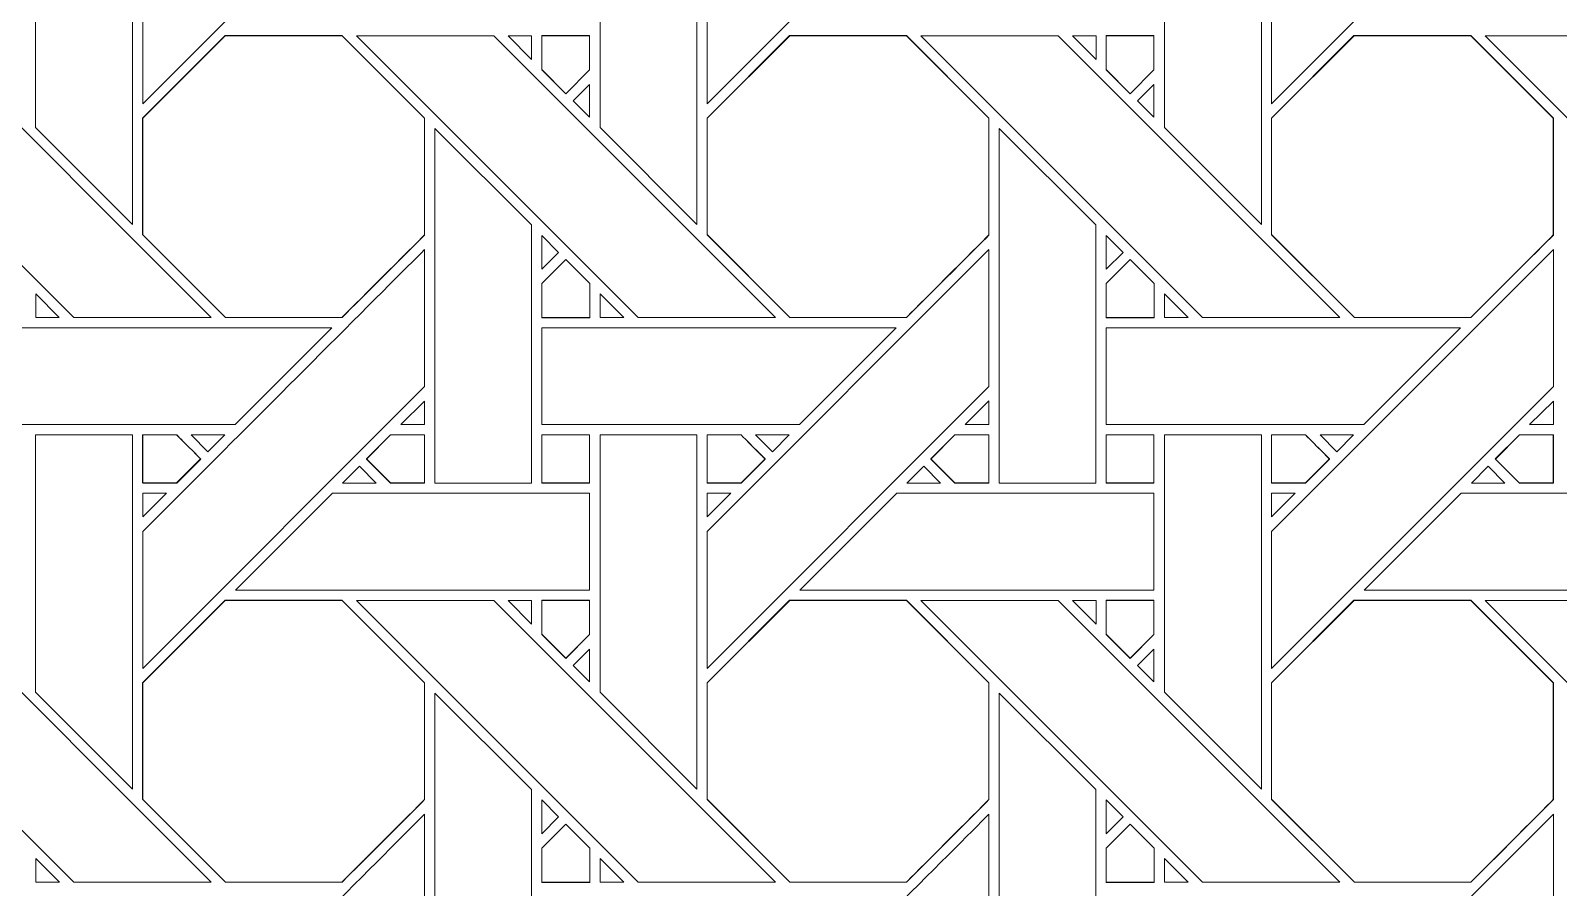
# Model space of a CAD drawing. Header units: inches. Extents: x 2.4 to 22.4, y -0.9 to 19.1.
# Drawn here: x 4.842 to 7.41, y 15.016 to 16.456 of the extents above; entities that cross this region are included whole.
import ezdxf

# ---------------------------------------------------------------- set-up
doc = ezdxf.new("R2010")
doc.units = ezdxf.units.IN
doc.header["$MEASUREMENT"] = 0
doc.layers.add('Design', color=7, linetype='Continuous', lineweight=0)

msp = doc.modelspace()

# ---------------------------------------------------------------- linework, layer by layer
at = {"layer": 'Design'}
for points, knots in [([(2.3829, 19.0948), (2.3829, 19.0948), (2.3829, -0.9052), (2.3829, -0.9052), (2.3829, -0.9052), (22.3829, -0.9052), (22.3829, -0.9052), (22.3829, -0.9052), (22.3829, 19.0948), (22.3829, 19.0948), (22.3829, 19.0948), (2.3829, 19.0948), (2.3829, 19.0948)], [0, 0, 0, 0, 1, 1, 1, 2, 2, 2, 3, 3, 3, 4, 4, 4, 4]), ([(3.3653, 18.1123), (3.3653, 18.1123), (3.3653, 0.0772), (3.3653, 0.0772), (3.3653, 0.0772), (21.4004, 0.0772), (21.4004, 0.0772), (21.4004, 0.0772), (21.4004, 18.1123), (21.4004, 18.1123), (21.4004, 18.1123), (3.3653, 18.1123), (3.3653, 18.1123)], [0, 0, 0, 0, 1, 1, 1, 2, 2, 2, 3, 3, 3, 4, 4, 4, 4]), ([(5.5042, 16.8065), (5.5042, 16.8065), (5.0306, 16.3328), (5.0306, 16.3328), (5.0306, 16.3328), (5.0306, 16.5629), (5.0306, 16.5629), (5.0306, 16.5629), (5.5042, 17.0365), (5.5042, 17.0365), (5.5042, 17.0365), (5.5042, 16.8065), (5.5042, 16.8065)], [0, 0, 0, 0, 1, 1, 1, 2, 2, 2, 3, 3, 3, 4, 4, 4, 4]), ([(6.453, 16.8065), (6.453, 16.8065), (5.9793, 16.3328), (5.9793, 16.3328), (5.9793, 16.3328), (5.9793, 16.5629), (5.9793, 16.5629), (5.9793, 16.5629), (6.453, 17.0365), (6.453, 17.0365), (6.453, 17.0365), (6.453, 16.8065), (6.453, 16.8065)], [0, 0, 0, 0, 1, 1, 1, 2, 2, 2, 3, 3, 3, 4, 4, 4, 4]), ([(7.4017, 16.8065), (7.4017, 16.8065), (6.928, 16.3328), (6.928, 16.3328), (6.928, 16.3328), (6.928, 16.5629), (6.928, 16.5629), (6.928, 16.5629), (7.4017, 17.0365), (7.4017, 17.0365), (7.4017, 17.0365), (7.4017, 16.8065), (7.4017, 16.8065)], [0, 0, 0, 0, 1, 1, 1, 2, 2, 2, 3, 3, 3, 4, 4, 4, 4]), ([(5.0134, 16.725), (5.0134, 16.725), (5.0134, 16.1299), (5.0134, 16.1299), (5.0134, 16.1299), (4.8505, 16.2928), (4.8505, 16.2928), (4.8505, 16.2928), (4.8505, 16.725), (4.8505, 16.725), (4.8505, 16.725), (5.0134, 16.725), (5.0134, 16.725)], [0, 0, 0, 0, 1, 1, 1, 2, 2, 2, 3, 3, 3, 4, 4, 4, 4]), ([(5.7992, 16.2928), (5.7992, 16.2928), (5.7992, 16.725), (5.7992, 16.725), (5.7992, 16.725), (5.9622, 16.725), (5.9622, 16.725), (5.9622, 16.725), (5.9622, 16.1299), (5.9622, 16.1299), (5.9622, 16.1299), (5.7992, 16.2928), (5.7992, 16.2928)], [0, 0, 0, 0, 1, 1, 1, 2, 2, 2, 3, 3, 3, 4, 4, 4, 4]), ([(6.748, 16.2928), (6.748, 16.2928), (6.748, 16.725), (6.748, 16.725), (6.748, 16.725), (6.9109, 16.725), (6.9109, 16.725), (6.9109, 16.725), (6.9109, 16.1299), (6.9109, 16.1299), (6.9109, 16.1299), (6.748, 16.2928), (6.748, 16.2928)], [0, 0, 0, 0, 1, 1, 1, 2, 2, 2, 3, 3, 3, 4, 4, 4, 4]), ([(4.6719, 16.4472), (4.6719, 16.4472), (5.1456, 15.9735), (5.1456, 15.9735), (5.1456, 15.9735), (4.9146, 15.9735), (4.9146, 15.9735), (4.9146, 15.9735), (4.441, 16.4472), (4.441, 16.4472), (4.441, 16.4472), (4.6719, 16.4472), (4.6719, 16.4472)], [0, 0, 0, 0, 1, 1, 1, 2, 2, 2, 3, 3, 3, 4, 4, 4, 4]), ([(5.1691, 16.4473), (5.1691, 16.4473), (5.3654, 16.4473), (5.3654, 16.4473), (5.3654, 16.4473), (5.5041, 16.3085), (5.5041, 16.3085), (5.5041, 16.3085), (5.5041, 16.1123), (5.5041, 16.1123), (5.4863, 16.0944), (5.3744, 15.9827), (5.3654, 15.9736), (5.3654, 15.9736), (5.1697, 15.9736), (5.1697, 15.9736), (5.1697, 15.9736), (5.0304, 16.1129), (5.0304, 16.1129), (5.0304, 16.1129), (5.0304, 16.3085), (5.0304, 16.3085), (5.0304, 16.3085), (5.1691, 16.4473), (5.1691, 16.4473)], [0, 0, 0, 0, 1, 1, 1, 2, 2, 2, 3, 3, 3, 4, 4, 4, 5, 5, 5, 6, 6, 6, 7, 7, 7, 8, 8, 8, 8]), ([(5.5042, 16.3084), (5.5042, 16.3084), (5.5042, 16.1122), (5.5042, 16.1122), (5.4861, 16.0939), (5.3742, 15.9822), (5.3655, 15.9735), (5.3655, 15.9735), (5.1698, 15.9735), (5.1698, 15.9735), (5.1698, 15.9735), (5.0306, 16.1128), (5.0306, 16.1128), (5.0306, 16.1128), (5.0306, 16.3084), (5.0306, 16.3084), (5.0306, 16.3084), (5.1693, 16.4471), (5.1693, 16.4471), (5.1693, 16.4471), (5.3655, 16.4471), (5.3655, 16.4471), (5.3655, 16.4471), (5.5042, 16.3084), (5.5042, 16.3084)], [0, 0, 0, 0, 1, 1, 1, 2, 2, 2, 3, 3, 3, 4, 4, 4, 5, 5, 5, 6, 6, 6, 7, 7, 7, 8, 8, 8, 8]), ([(6.0943, 15.9735), (6.0943, 15.9735), (5.8633, 15.9735), (5.8633, 15.9735), (5.8633, 15.9735), (5.3897, 16.4472), (5.3897, 16.4472), (5.3897, 16.4472), (5.6207, 16.4472), (5.6207, 16.4472), (5.6207, 16.4472), (6.0943, 15.9735), (6.0943, 15.9735)], [0, 0, 0, 0, 1, 1, 1, 2, 2, 2, 3, 3, 3, 4, 4, 4, 4]), ([(5.6448, 16.4471), (5.6448, 16.4471), (5.6842, 16.4471), (5.6842, 16.4471), (5.6842, 16.4471), (5.6842, 16.4073), (5.6842, 16.4073), (5.6842, 16.4073), (5.6448, 16.4471), (5.6448, 16.4471)], [0, 0, 0, 0, 1, 1, 1, 2, 2, 2, 3, 3, 3, 3]), ([(5.7816, 16.4473), (5.7816, 16.4473), (5.7816, 16.3897), (5.7816, 16.3897), (5.7816, 16.3897), (5.7416, 16.3497), (5.7416, 16.3497), (5.7416, 16.3497), (5.7013, 16.3901), (5.7013, 16.3901), (5.7013, 16.3901), (5.7013, 16.4473), (5.7013, 16.4473), (5.7013, 16.4473), (5.7816, 16.4473), (5.7816, 16.4473)], [0, 0, 0, 0, 1, 1, 1, 2, 2, 2, 3, 3, 3, 4, 4, 4, 5, 5, 5, 5]), ([(5.7418, 16.3496), (5.7418, 16.3496), (5.7014, 16.39), (5.7014, 16.39), (5.7014, 16.39), (5.7014, 16.4472), (5.7014, 16.4472), (5.7014, 16.4472), (5.7817, 16.4472), (5.7817, 16.4472), (5.7817, 16.4472), (5.7817, 16.3896), (5.7817, 16.3896), (5.7817, 16.3896), (5.7418, 16.3496), (5.7418, 16.3496)], [0, 0, 0, 0, 1, 1, 1, 2, 2, 2, 3, 3, 3, 4, 4, 4, 5, 5, 5, 5]), ([(6.1179, 16.4473), (6.1179, 16.4473), (6.3141, 16.4473), (6.3141, 16.4473), (6.3141, 16.4473), (6.4528, 16.3085), (6.4528, 16.3085), (6.4528, 16.3085), (6.4528, 16.1123), (6.4528, 16.1123), (6.435, 16.0944), (6.3231, 15.9827), (6.3141, 15.9736), (6.3141, 15.9736), (6.1184, 15.9736), (6.1184, 15.9736), (6.1184, 15.9736), (5.9792, 16.1129), (5.9792, 16.1129), (5.9792, 16.1129), (5.9792, 16.3085), (5.9792, 16.3085), (5.9792, 16.3085), (6.1179, 16.4473), (6.1179, 16.4473)], [0, 0, 0, 0, 1, 1, 1, 2, 2, 2, 3, 3, 3, 4, 4, 4, 5, 5, 5, 6, 6, 6, 7, 7, 7, 8, 8, 8, 8]), ([(6.453, 16.3084), (6.453, 16.3084), (6.453, 16.1122), (6.453, 16.1122), (6.4351, 16.0942), (6.3232, 15.9825), (6.3143, 15.9735), (6.3143, 15.9735), (6.1185, 15.9735), (6.1185, 15.9735), (6.1185, 15.9735), (5.9793, 16.1128), (5.9793, 16.1128), (5.9793, 16.1128), (5.9793, 16.3084), (5.9793, 16.3084), (5.9793, 16.3084), (6.118, 16.4471), (6.118, 16.4471), (6.118, 16.4471), (6.3142, 16.4471), (6.3142, 16.4471), (6.3142, 16.4471), (6.453, 16.3084), (6.453, 16.3084)], [0, 0, 0, 0, 1, 1, 1, 2, 2, 2, 3, 3, 3, 4, 4, 4, 5, 5, 5, 6, 6, 6, 7, 7, 7, 8, 8, 8, 8]), ([(7.043, 15.9735), (7.043, 15.9735), (6.812, 15.9735), (6.812, 15.9735), (6.812, 15.9735), (6.3385, 16.4472), (6.3385, 16.4472), (6.3385, 16.4472), (6.5694, 16.4472), (6.5694, 16.4472), (6.5694, 16.4472), (7.043, 15.9735), (7.043, 15.9735)], [0, 0, 0, 0, 1, 1, 1, 2, 2, 2, 3, 3, 3, 4, 4, 4, 4]), ([(6.5935, 16.4471), (6.5935, 16.4471), (6.633, 16.4471), (6.633, 16.4471), (6.633, 16.4471), (6.633, 16.4073), (6.633, 16.4073), (6.633, 16.4073), (6.5935, 16.4471), (6.5935, 16.4471)], [0, 0, 0, 0, 1, 1, 1, 2, 2, 2, 3, 3, 3, 3]), ([(6.7303, 16.4473), (6.7303, 16.4473), (6.7303, 16.3897), (6.7303, 16.3897), (6.7303, 16.3897), (6.6904, 16.3497), (6.6904, 16.3497), (6.6904, 16.3497), (6.65, 16.3901), (6.65, 16.3901), (6.65, 16.3901), (6.65, 16.4473), (6.65, 16.4473), (6.65, 16.4473), (6.7303, 16.4473), (6.7303, 16.4473)], [0, 0, 0, 0, 1, 1, 1, 2, 2, 2, 3, 3, 3, 4, 4, 4, 5, 5, 5, 5]), ([(6.6905, 16.3496), (6.6905, 16.3496), (6.6502, 16.39), (6.6502, 16.39), (6.6502, 16.39), (6.6502, 16.4472), (6.6502, 16.4472), (6.6502, 16.4472), (6.7304, 16.4472), (6.7304, 16.4472), (6.7304, 16.4472), (6.7304, 16.3896), (6.7304, 16.3896), (6.7304, 16.3896), (6.6905, 16.3496), (6.6905, 16.3496)], [0, 0, 0, 0, 1, 1, 1, 2, 2, 2, 3, 3, 3, 4, 4, 4, 5, 5, 5, 5]), ([(7.0666, 16.4473), (7.0666, 16.4473), (7.2628, 16.4473), (7.2628, 16.4473), (7.2628, 16.4473), (7.4016, 16.3085), (7.4016, 16.3085), (7.4016, 16.3085), (7.4016, 16.1123), (7.4016, 16.1123), (7.3838, 16.0944), (7.2719, 15.9827), (7.2629, 15.9736), (7.2629, 15.9736), (7.0672, 15.9736), (7.0672, 15.9736), (7.0672, 15.9736), (6.9279, 16.1129), (6.9279, 16.1129), (6.9279, 16.1129), (6.9279, 16.3085), (6.9279, 16.3085), (6.9279, 16.3085), (7.0666, 16.4473), (7.0666, 16.4473)], [0, 0, 0, 0, 1, 1, 1, 2, 2, 2, 3, 3, 3, 4, 4, 4, 5, 5, 5, 6, 6, 6, 7, 7, 7, 8, 8, 8, 8]), ([(7.4017, 16.3084), (7.4017, 16.3084), (7.4017, 16.1122), (7.4017, 16.1122), (7.3839, 16.0943), (7.272, 15.9825), (7.263, 15.9735), (7.263, 15.9735), (7.0673, 15.9735), (7.0673, 15.9735), (7.0673, 15.9735), (6.928, 16.1128), (6.928, 16.1128), (6.928, 16.1128), (6.928, 16.3084), (6.928, 16.3084), (6.928, 16.3084), (7.0667, 16.4471), (7.0667, 16.4471), (7.0667, 16.4471), (7.2629, 16.4471), (7.2629, 16.4471), (7.2629, 16.4471), (7.4017, 16.3084), (7.4017, 16.3084)], [0, 0, 0, 0, 1, 1, 1, 2, 2, 2, 3, 3, 3, 4, 4, 4, 5, 5, 5, 6, 6, 6, 7, 7, 7, 8, 8, 8, 8]), ([(7.9918, 15.9735), (7.9918, 15.9735), (7.7607, 15.9735), (7.7607, 15.9735), (7.7607, 15.9735), (7.2872, 16.4472), (7.2872, 16.4472), (7.2872, 16.4472), (7.5181, 16.4472), (7.5181, 16.4472), (7.5181, 16.4472), (7.9918, 15.9735), (7.9918, 15.9735)], [0, 0, 0, 0, 1, 1, 1, 2, 2, 2, 3, 3, 3, 4, 4, 4, 4]), ([(5.7817, 16.3653), (5.7817, 16.3653), (5.7817, 16.3102), (5.7817, 16.3102), (5.7817, 16.3102), (5.7539, 16.3375), (5.7539, 16.3375), (5.7539, 16.3375), (5.7817, 16.3653), (5.7817, 16.3653)], [0, 0, 0, 0, 1, 1, 1, 2, 2, 2, 3, 3, 3, 3]), ([(6.7304, 16.3653), (6.7304, 16.3653), (6.7304, 16.3102), (6.7304, 16.3102), (6.7304, 16.3102), (6.7027, 16.3375), (6.7027, 16.3375), (6.7027, 16.3375), (6.7304, 16.3653), (6.7304, 16.3653)], [0, 0, 0, 0, 1, 1, 1, 2, 2, 2, 3, 3, 3, 3]), ([(5.5214, 15.6955), (5.5214, 15.6955), (5.5214, 16.2913), (5.5214, 16.2913), (5.5214, 16.2913), (5.6841, 16.1292), (5.6841, 16.1292), (5.6841, 16.1292), (5.6841, 15.6955), (5.6841, 15.6955), (5.6841, 15.6955), (5.5214, 15.6955), (5.5214, 15.6955)], [0, 0, 0, 0, 1, 1, 1, 2, 2, 2, 3, 3, 3, 4, 4, 4, 4]), ([(6.4701, 15.6955), (6.4701, 15.6955), (6.4701, 16.2913), (6.4701, 16.2913), (6.4701, 16.2913), (6.6329, 16.1292), (6.6329, 16.1292), (6.6329, 16.1292), (6.6329, 15.6955), (6.6329, 15.6955), (6.6329, 15.6955), (6.4701, 15.6955), (6.4701, 15.6955)], [0, 0, 0, 0, 1, 1, 1, 2, 2, 2, 3, 3, 3, 4, 4, 4, 4]), ([(5.7015, 16.0549), (5.7015, 16.0549), (5.7015, 16.1117), (5.7015, 16.1117), (5.7015, 16.1117), (5.7296, 16.0831), (5.7296, 16.0831), (5.7296, 16.0831), (5.7015, 16.0549), (5.7015, 16.0549)], [0, 0, 0, 0, 1, 1, 1, 2, 2, 2, 3, 3, 3, 3]), ([(6.6502, 16.0549), (6.6502, 16.0549), (6.6502, 16.1117), (6.6502, 16.1117), (6.6502, 16.1117), (6.6784, 16.0831), (6.6784, 16.0831), (6.6784, 16.0831), (6.6502, 16.0549), (6.6502, 16.0549)], [0, 0, 0, 0, 1, 1, 1, 2, 2, 2, 3, 3, 3, 3]), ([(5.1661, 15.7497), (5.2074, 15.7908), (5.4477, 16.0312), (5.5042, 16.0878), (5.5042, 16.0878), (5.5042, 15.8577), (5.5042, 15.8577), (5.5042, 15.8577), (5.0306, 15.3841), (5.0306, 15.3841), (5.0306, 15.3841), (5.0306, 15.6142), (5.0306, 15.6142), (5.0306, 15.6142), (5.1661, 15.7497), (5.1661, 15.7497)], [0, 0, 0, 0, 1, 1, 1, 2, 2, 2, 3, 3, 3, 4, 4, 4, 5, 5, 5, 5]), ([(6.453, 15.8577), (6.453, 15.8577), (5.9793, 15.3841), (5.9793, 15.3841), (5.9793, 15.3841), (5.9793, 15.6142), (5.9793, 15.6142), (5.9793, 15.6142), (6.453, 16.0878), (6.453, 16.0878), (6.453, 16.0878), (6.453, 15.8577), (6.453, 15.8577)], [0, 0, 0, 0, 1, 1, 1, 2, 2, 2, 3, 3, 3, 4, 4, 4, 4]), ([(7.4017, 15.8577), (7.4017, 15.8577), (6.928, 15.3841), (6.928, 15.3841), (6.928, 15.3841), (6.928, 15.6142), (6.928, 15.6142), (6.928, 15.6142), (7.4017, 16.0878), (7.4017, 16.0878), (7.4017, 16.0878), (7.4017, 15.8577), (7.4017, 15.8577)], [0, 0, 0, 0, 1, 1, 1, 2, 2, 2, 3, 3, 3, 4, 4, 4, 4]), ([(5.7013, 15.9734), (5.7013, 15.9734), (5.7013, 16.0307), (5.7013, 16.0307), (5.7013, 16.0307), (5.7416, 16.071), (5.7416, 16.071), (5.7416, 16.071), (5.782, 16.0307), (5.782, 16.0307), (5.782, 16.0307), (5.782, 15.9734), (5.782, 15.9734), (5.782, 15.9734), (5.7013, 15.9734), (5.7013, 15.9734)], [0, 0, 0, 0, 1, 1, 1, 2, 2, 2, 3, 3, 3, 4, 4, 4, 5, 5, 5, 5]), ([(5.7418, 16.0709), (5.7418, 16.0709), (5.7821, 16.0306), (5.7821, 16.0306), (5.7821, 16.0306), (5.7821, 15.9733), (5.7821, 15.9733), (5.7821, 15.9733), (5.7015, 15.9733), (5.7015, 15.9733), (5.7015, 15.9733), (5.7015, 16.0306), (5.7015, 16.0306), (5.7015, 16.0306), (5.7418, 16.0709), (5.7418, 16.0709)], [0, 0, 0, 0, 1, 1, 1, 2, 2, 2, 3, 3, 3, 4, 4, 4, 5, 5, 5, 5]), ([(6.6501, 15.9734), (6.6501, 15.9734), (6.6501, 16.0307), (6.6501, 16.0307), (6.6501, 16.0307), (6.6904, 16.071), (6.6904, 16.071), (6.6904, 16.071), (6.7307, 16.0307), (6.7307, 16.0307), (6.7307, 16.0307), (6.7307, 15.9734), (6.7307, 15.9734), (6.7307, 15.9734), (6.6501, 15.9734), (6.6501, 15.9734)], [0, 0, 0, 0, 1, 1, 1, 2, 2, 2, 3, 3, 3, 4, 4, 4, 5, 5, 5, 5]), ([(6.6905, 16.0709), (6.6905, 16.0709), (6.7308, 16.0306), (6.7308, 16.0306), (6.7308, 16.0306), (6.7308, 15.9733), (6.7308, 15.9733), (6.7308, 15.9733), (6.6502, 15.9733), (6.6502, 15.9733), (6.6502, 15.9733), (6.6502, 16.0306), (6.6502, 16.0306), (6.6502, 16.0306), (6.6905, 16.0709), (6.6905, 16.0709)], [0, 0, 0, 0, 1, 1, 1, 2, 2, 2, 3, 3, 3, 4, 4, 4, 5, 5, 5, 5]), ([(4.8506, 15.9735), (4.8506, 15.9735), (4.8506, 16.0133), (4.8506, 16.0133), (4.8506, 16.0133), (4.8903, 15.9735), (4.8903, 15.9735), (4.8903, 15.9735), (4.8506, 15.9735), (4.8506, 15.9735)], [0, 0, 0, 0, 1, 1, 1, 2, 2, 2, 3, 3, 3, 3]), ([(5.7994, 15.9735), (5.7994, 15.9735), (5.7994, 16.0133), (5.7994, 16.0133), (5.7994, 16.0133), (5.8391, 15.9735), (5.8391, 15.9735), (5.8391, 15.9735), (5.7994, 15.9735), (5.7994, 15.9735)], [0, 0, 0, 0, 1, 1, 1, 2, 2, 2, 3, 3, 3, 3]), ([(6.7481, 15.9735), (6.7481, 15.9735), (6.7481, 16.0133), (6.7481, 16.0133), (6.7481, 16.0133), (6.7878, 15.9735), (6.7878, 15.9735), (6.7878, 15.9735), (6.7481, 15.9735), (6.7481, 15.9735)], [0, 0, 0, 0, 1, 1, 1, 2, 2, 2, 3, 3, 3, 3]), ([(4.7527, 15.7936), (4.7527, 15.7936), (4.7527, 15.9562), (4.7527, 15.9562), (4.7527, 15.9562), (5.3484, 15.9562), (5.3484, 15.9562), (5.3484, 15.9562), (5.1857, 15.7936), (5.1857, 15.7936), (5.1857, 15.7936), (4.7527, 15.7936), (4.7527, 15.7936)], [0, 0, 0, 0, 1, 1, 1, 2, 2, 2, 3, 3, 3, 4, 4, 4, 4]), ([(6.2972, 15.9562), (6.2972, 15.9562), (6.1344, 15.7936), (6.1344, 15.7936), (6.1344, 15.7936), (5.7015, 15.7936), (5.7015, 15.7936), (5.7015, 15.7936), (5.7015, 15.9562), (5.7015, 15.9562), (5.7015, 15.9562), (6.2972, 15.9562), (6.2972, 15.9562)], [0, 0, 0, 0, 1, 1, 1, 2, 2, 2, 3, 3, 3, 4, 4, 4, 4]), ([(7.2459, 15.9562), (7.2459, 15.9562), (7.0832, 15.7936), (7.0832, 15.7936), (7.0832, 15.7936), (6.6502, 15.7936), (6.6502, 15.7936), (6.6502, 15.7936), (6.6502, 15.9562), (6.6502, 15.9562), (6.6502, 15.9562), (7.2459, 15.9562), (7.2459, 15.9562)], [0, 0, 0, 0, 1, 1, 1, 2, 2, 2, 3, 3, 3, 4, 4, 4, 4]), ([(5.4645, 15.7936), (5.4645, 15.7936), (5.5042, 15.8333), (5.5042, 15.8333), (5.5042, 15.8333), (5.5042, 15.7936), (5.5042, 15.7936), (5.5042, 15.7936), (5.4645, 15.7936), (5.4645, 15.7936)], [0, 0, 0, 0, 1, 1, 1, 2, 2, 2, 3, 3, 3, 3]), ([(6.453, 15.7936), (6.453, 15.7936), (6.4132, 15.7936), (6.4132, 15.7936), (6.4132, 15.7936), (6.453, 15.8334), (6.453, 15.8334), (6.453, 15.8334), (6.453, 15.7936), (6.453, 15.7936)], [0, 0, 0, 0, 1, 1, 1, 2, 2, 2, 3, 3, 3, 3]), ([(7.4017, 15.7936), (7.4017, 15.7936), (7.3619, 15.7936), (7.3619, 15.7936), (7.3619, 15.7936), (7.4017, 15.8333), (7.4017, 15.8333), (7.4017, 15.8333), (7.4017, 15.7936), (7.4017, 15.7936)], [0, 0, 0, 0, 1, 1, 1, 2, 2, 2, 3, 3, 3, 3]), ([(5.0134, 15.7763), (5.0134, 15.7763), (5.0134, 15.1812), (5.0134, 15.1812), (5.0134, 15.1812), (4.8505, 15.3441), (4.8505, 15.3441), (4.8505, 15.3441), (4.8505, 15.7763), (4.8505, 15.7763), (4.8505, 15.7763), (5.0134, 15.7763), (5.0134, 15.7763)], [0, 0, 0, 0, 1, 1, 1, 2, 2, 2, 3, 3, 3, 4, 4, 4, 4]), ([(5.0875, 15.7764), (5.0926, 15.7713), (5.1234, 15.7405), (5.1278, 15.7361), (5.1278, 15.7361), (5.0874, 15.6956), (5.0874, 15.6956), (5.0874, 15.6956), (5.0304, 15.6956), (5.0304, 15.6956), (5.0304, 15.6956), (5.0304, 15.7764), (5.0304, 15.7764), (5.0304, 15.7764), (5.0875, 15.7764), (5.0875, 15.7764)], [0, 0, 0, 0, 1, 1, 1, 2, 2, 2, 3, 3, 3, 4, 4, 4, 5, 5, 5, 5]), ([(5.1128, 15.7511), (5.1128, 15.7511), (5.128, 15.7359), (5.128, 15.7359), (5.128, 15.7359), (5.0876, 15.6955), (5.0876, 15.6955), (5.0876, 15.6955), (5.0306, 15.6955), (5.0306, 15.6955), (5.0306, 15.6955), (5.0306, 15.7763), (5.0306, 15.7763), (5.0306, 15.7763), (5.0876, 15.7763), (5.0876, 15.7763), (5.0931, 15.7708), (5.1033, 15.7606), (5.1128, 15.7511)], [0, 0, 0, 0, 1, 1, 1, 2, 2, 2, 3, 3, 3, 4, 4, 4, 5, 5, 5, 6, 6, 6, 6]), ([(5.112, 15.7763), (5.112, 15.7763), (5.1685, 15.7763), (5.1685, 15.7763), (5.1685, 15.7763), (5.1402, 15.7481), (5.1402, 15.7481), (5.1402, 15.7481), (5.112, 15.7763), (5.112, 15.7763)], [0, 0, 0, 0, 1, 1, 1, 2, 2, 2, 3, 3, 3, 3]), ([(5.447, 15.6956), (5.447, 15.6956), (5.4066, 15.736), (5.4066, 15.736), (5.4066, 15.736), (5.4471, 15.7764), (5.4471, 15.7764), (5.4471, 15.7764), (5.5041, 15.7764), (5.5041, 15.7764), (5.5041, 15.7764), (5.5041, 15.6956), (5.5041, 15.6956), (5.5041, 15.6956), (5.447, 15.6956), (5.447, 15.6956)], [0, 0, 0, 0, 1, 1, 1, 2, 2, 2, 3, 3, 3, 4, 4, 4, 5, 5, 5, 5]), ([(5.4068, 15.7359), (5.4068, 15.7359), (5.4472, 15.7763), (5.4472, 15.7763), (5.4472, 15.7763), (5.5042, 15.7763), (5.5042, 15.7763), (5.5042, 15.7763), (5.5042, 15.6955), (5.5042, 15.6955), (5.5042, 15.6955), (5.4471, 15.6955), (5.4471, 15.6955), (5.4471, 15.6955), (5.4068, 15.7359), (5.4068, 15.7359)], [0, 0, 0, 0, 1, 1, 1, 2, 2, 2, 3, 3, 3, 4, 4, 4, 5, 5, 5, 5]), ([(5.7013, 15.7764), (5.7013, 15.7764), (5.7816, 15.7764), (5.7816, 15.7764), (5.7816, 15.7764), (5.7816, 15.6956), (5.7816, 15.6956), (5.7816, 15.6956), (5.7013, 15.6956), (5.7013, 15.6956), (5.7013, 15.6956), (5.7013, 15.7764), (5.7013, 15.7764)], [0, 0, 0, 0, 1, 1, 1, 2, 2, 2, 3, 3, 3, 4, 4, 4, 4]), ([(5.7817, 15.7763), (5.7817, 15.7763), (5.7817, 15.6955), (5.7817, 15.6955), (5.7817, 15.6955), (5.7015, 15.6955), (5.7015, 15.6955), (5.7015, 15.6955), (5.7015, 15.7763), (5.7015, 15.7763), (5.7015, 15.7763), (5.7817, 15.7763), (5.7817, 15.7763)], [0, 0, 0, 0, 1, 1, 1, 2, 2, 2, 3, 3, 3, 4, 4, 4, 4]), ([(5.9622, 15.7763), (5.9622, 15.7763), (5.9622, 15.1812), (5.9622, 15.1812), (5.9622, 15.1812), (5.7992, 15.3441), (5.7992, 15.3441), (5.7992, 15.3441), (5.7992, 15.7763), (5.7992, 15.7763), (5.7992, 15.7763), (5.9622, 15.7763), (5.9622, 15.7763)], [0, 0, 0, 0, 1, 1, 1, 2, 2, 2, 3, 3, 3, 4, 4, 4, 4]), ([(6.0362, 15.7764), (6.0414, 15.7713), (6.0722, 15.7405), (6.0766, 15.7361), (6.0766, 15.7361), (6.0362, 15.6956), (6.0362, 15.6956), (6.0362, 15.6956), (5.9792, 15.6956), (5.9792, 15.6956), (5.9792, 15.6956), (5.9792, 15.7764), (5.9792, 15.7764), (5.9792, 15.7764), (6.0362, 15.7764), (6.0362, 15.7764)], [0, 0, 0, 0, 1, 1, 1, 2, 2, 2, 3, 3, 3, 4, 4, 4, 5, 5, 5, 5]), ([(6.0767, 15.7359), (6.0767, 15.7359), (6.0363, 15.6955), (6.0363, 15.6955), (6.0363, 15.6955), (5.9793, 15.6955), (5.9793, 15.6955), (5.9793, 15.6955), (5.9793, 15.7763), (5.9793, 15.7763), (5.9793, 15.7763), (6.0364, 15.7763), (6.0364, 15.7763), (6.0416, 15.7711), (6.0724, 15.7402), (6.0767, 15.7359)], [0, 0, 0, 0, 1, 1, 1, 2, 2, 2, 3, 3, 3, 4, 4, 4, 5, 5, 5, 5]), ([(6.0607, 15.7763), (6.0607, 15.7763), (6.1172, 15.7763), (6.1172, 15.7763), (6.1172, 15.7763), (6.0889, 15.7481), (6.0889, 15.7481), (6.0889, 15.7481), (6.0607, 15.7763), (6.0607, 15.7763)], [0, 0, 0, 0, 1, 1, 1, 2, 2, 2, 3, 3, 3, 3]), ([(6.3957, 15.6956), (6.3957, 15.6956), (6.3554, 15.736), (6.3554, 15.736), (6.3554, 15.736), (6.3958, 15.7764), (6.3958, 15.7764), (6.3958, 15.7764), (6.4529, 15.7764), (6.4529, 15.7764), (6.4529, 15.7764), (6.4529, 15.6956), (6.4529, 15.6956), (6.4529, 15.6956), (6.3957, 15.6956), (6.3957, 15.6956)], [0, 0, 0, 0, 1, 1, 1, 2, 2, 2, 3, 3, 3, 4, 4, 4, 5, 5, 5, 5]), ([(6.3555, 15.7359), (6.3555, 15.7359), (6.3959, 15.7763), (6.3959, 15.7763), (6.3959, 15.7763), (6.453, 15.7763), (6.453, 15.7763), (6.453, 15.7763), (6.453, 15.6955), (6.453, 15.6955), (6.453, 15.6955), (6.3959, 15.6955), (6.3959, 15.6955), (6.3959, 15.6955), (6.3555, 15.7359), (6.3555, 15.7359)], [0, 0, 0, 0, 1, 1, 1, 2, 2, 2, 3, 3, 3, 4, 4, 4, 5, 5, 5, 5]), ([(6.6501, 15.7764), (6.6501, 15.7764), (6.7303, 15.7764), (6.7303, 15.7764), (6.7303, 15.7764), (6.7303, 15.6956), (6.7303, 15.6956), (6.7303, 15.6956), (6.6501, 15.6956), (6.6501, 15.6956), (6.6501, 15.6956), (6.6501, 15.7764), (6.6501, 15.7764)], [0, 0, 0, 0, 1, 1, 1, 2, 2, 2, 3, 3, 3, 4, 4, 4, 4]), ([(6.7304, 15.7763), (6.7304, 15.7763), (6.7304, 15.6955), (6.7304, 15.6955), (6.7304, 15.6955), (6.6502, 15.6955), (6.6502, 15.6955), (6.6502, 15.6955), (6.6502, 15.7763), (6.6502, 15.7763), (6.6502, 15.7763), (6.7304, 15.7763), (6.7304, 15.7763)], [0, 0, 0, 0, 1, 1, 1, 2, 2, 2, 3, 3, 3, 4, 4, 4, 4]), ([(6.748, 15.3441), (6.748, 15.3441), (6.748, 15.7763), (6.748, 15.7763), (6.748, 15.7763), (6.9109, 15.7763), (6.9109, 15.7763), (6.9109, 15.7763), (6.9109, 15.1812), (6.9109, 15.1812), (6.9109, 15.1812), (6.748, 15.3441), (6.748, 15.3441)], [0, 0, 0, 0, 1, 1, 1, 2, 2, 2, 3, 3, 3, 4, 4, 4, 4]), ([(6.985, 15.7764), (6.9901, 15.7713), (7.0209, 15.7405), (7.0253, 15.7361), (7.0253, 15.7361), (6.9849, 15.6956), (6.9849, 15.6956), (6.9849, 15.6956), (6.9279, 15.6956), (6.9279, 15.6956), (6.9279, 15.6956), (6.9279, 15.7764), (6.9279, 15.7764), (6.9279, 15.7764), (6.985, 15.7764), (6.985, 15.7764)], [0, 0, 0, 0, 1, 1, 1, 2, 2, 2, 3, 3, 3, 4, 4, 4, 5, 5, 5, 5]), ([(7.0103, 15.7511), (7.0103, 15.7511), (7.0254, 15.7359), (7.0254, 15.7359), (7.0254, 15.7359), (6.985, 15.6955), (6.985, 15.6955), (6.985, 15.6955), (6.928, 15.6955), (6.928, 15.6955), (6.928, 15.6955), (6.928, 15.7763), (6.928, 15.7763), (6.928, 15.7763), (6.9851, 15.7763), (6.9851, 15.7763), (6.9906, 15.7708), (7.0008, 15.7606), (7.0103, 15.7511)], [0, 0, 0, 0, 1, 1, 1, 2, 2, 2, 3, 3, 3, 4, 4, 4, 5, 5, 5, 6, 6, 6, 6]), ([(7.0095, 15.7763), (7.0095, 15.7763), (7.0659, 15.7763), (7.0659, 15.7763), (7.0659, 15.7763), (7.0376, 15.7481), (7.0376, 15.7481), (7.0376, 15.7481), (7.0095, 15.7763), (7.0095, 15.7763)], [0, 0, 0, 0, 1, 1, 1, 2, 2, 2, 3, 3, 3, 3]), ([(7.3445, 15.6956), (7.3445, 15.6956), (7.3041, 15.736), (7.3041, 15.736), (7.3041, 15.736), (7.3446, 15.7764), (7.3446, 15.7764), (7.3446, 15.7764), (7.4016, 15.7764), (7.4016, 15.7764), (7.4016, 15.7764), (7.4016, 15.6956), (7.4016, 15.6956), (7.4016, 15.6956), (7.3445, 15.6956), (7.3445, 15.6956)], [0, 0, 0, 0, 1, 1, 1, 2, 2, 2, 3, 3, 3, 4, 4, 4, 5, 5, 5, 5]), ([(7.3042, 15.7359), (7.3042, 15.7359), (7.3447, 15.7763), (7.3447, 15.7763), (7.3447, 15.7763), (7.4017, 15.7763), (7.4017, 15.7763), (7.4017, 15.7763), (7.4017, 15.6955), (7.4017, 15.6955), (7.4017, 15.6955), (7.3446, 15.6955), (7.3446, 15.6955), (7.3446, 15.6955), (7.3042, 15.7359), (7.3042, 15.7359)], [0, 0, 0, 0, 1, 1, 1, 2, 2, 2, 3, 3, 3, 4, 4, 4, 5, 5, 5, 5]), ([(5.4229, 15.6955), (5.4229, 15.6955), (5.3664, 15.6955), (5.3664, 15.6955), (5.3664, 15.6955), (5.3947, 15.7238), (5.3947, 15.7238), (5.3947, 15.7238), (5.4229, 15.6955), (5.4229, 15.6955)], [0, 0, 0, 0, 1, 1, 1, 2, 2, 2, 3, 3, 3, 3]), ([(6.3716, 15.6955), (6.3716, 15.6955), (6.3151, 15.6955), (6.3151, 15.6955), (6.3151, 15.6955), (6.3434, 15.7238), (6.3434, 15.7238), (6.3434, 15.7238), (6.3716, 15.6955), (6.3716, 15.6955)], [0, 0, 0, 0, 1, 1, 1, 2, 2, 2, 3, 3, 3, 3]), ([(7.3204, 15.6955), (7.3204, 15.6955), (7.2639, 15.6955), (7.2639, 15.6955), (7.2639, 15.6955), (7.2921, 15.7238), (7.2921, 15.7238), (7.2921, 15.7238), (7.3204, 15.6955), (7.3204, 15.6955)], [0, 0, 0, 0, 1, 1, 1, 2, 2, 2, 3, 3, 3, 3]), ([(5.0704, 15.6784), (5.0704, 15.6784), (5.0306, 15.6385), (5.0306, 15.6385), (5.0306, 15.6385), (5.0306, 15.6784), (5.0306, 15.6784), (5.0306, 15.6784), (5.0704, 15.6784), (5.0704, 15.6784)], [0, 0, 0, 0, 1, 1, 1, 2, 2, 2, 3, 3, 3, 3]), ([(5.3493, 15.6784), (5.3493, 15.6784), (5.7817, 15.6784), (5.7817, 15.6784), (5.7817, 15.6784), (5.7817, 15.5155), (5.7817, 15.5155), (5.7817, 15.5155), (5.1864, 15.5155), (5.1864, 15.5155), (5.1864, 15.5155), (5.3493, 15.6784), (5.3493, 15.6784)], [0, 0, 0, 0, 1, 1, 1, 2, 2, 2, 3, 3, 3, 4, 4, 4, 4]), ([(6.0191, 15.6784), (6.0191, 15.6784), (5.9793, 15.6385), (5.9793, 15.6385), (5.9793, 15.6385), (5.9793, 15.6784), (5.9793, 15.6784), (5.9793, 15.6784), (6.0191, 15.6784), (6.0191, 15.6784)], [0, 0, 0, 0, 1, 1, 1, 2, 2, 2, 3, 3, 3, 3]), ([(6.7304, 15.6784), (6.7304, 15.6784), (6.7304, 15.5155), (6.7304, 15.5155), (6.7304, 15.5155), (6.1351, 15.5155), (6.1351, 15.5155), (6.1351, 15.5155), (6.298, 15.6784), (6.298, 15.6784), (6.298, 15.6784), (6.7304, 15.6784), (6.7304, 15.6784)], [0, 0, 0, 0, 1, 1, 1, 2, 2, 2, 3, 3, 3, 4, 4, 4, 4]), ([(6.9679, 15.6784), (6.9679, 15.6784), (6.928, 15.6385), (6.928, 15.6385), (6.928, 15.6385), (6.928, 15.6784), (6.928, 15.6784), (6.928, 15.6784), (6.9679, 15.6784), (6.9679, 15.6784)], [0, 0, 0, 0, 1, 1, 1, 2, 2, 2, 3, 3, 3, 3]), ([(7.6792, 15.6784), (7.6792, 15.6784), (7.6792, 15.5155), (7.6792, 15.5155), (7.6792, 15.5155), (7.0839, 15.5155), (7.0839, 15.5155), (7.0839, 15.5155), (7.2467, 15.6784), (7.2467, 15.6784), (7.2467, 15.6784), (7.6792, 15.6784), (7.6792, 15.6784)], [0, 0, 0, 0, 1, 1, 1, 2, 2, 2, 3, 3, 3, 4, 4, 4, 4]), ([(4.6719, 15.4984), (4.6719, 15.4984), (5.1456, 15.0248), (5.1456, 15.0248), (5.1456, 15.0248), (4.9146, 15.0248), (4.9146, 15.0248), (4.9146, 15.0248), (4.441, 15.4984), (4.441, 15.4984), (4.441, 15.4984), (4.6719, 15.4984), (4.6719, 15.4984)], [0, 0, 0, 0, 1, 1, 1, 2, 2, 2, 3, 3, 3, 4, 4, 4, 4]), ([(5.1691, 15.4985), (5.1691, 15.4985), (5.3654, 15.4985), (5.3654, 15.4985), (5.3654, 15.4985), (5.5041, 15.3598), (5.5041, 15.3598), (5.5041, 15.3598), (5.5041, 15.1636), (5.5041, 15.1636), (5.4863, 15.1457), (5.3744, 15.0339), (5.3654, 15.0249), (5.3654, 15.0249), (5.1697, 15.0249), (5.1697, 15.0249), (5.1697, 15.0249), (5.0304, 15.1641), (5.0304, 15.1641), (5.0304, 15.1641), (5.0304, 15.3598), (5.0304, 15.3598), (5.0304, 15.3598), (5.1691, 15.4985), (5.1691, 15.4985)], [0, 0, 0, 0, 1, 1, 1, 2, 2, 2, 3, 3, 3, 4, 4, 4, 5, 5, 5, 6, 6, 6, 7, 7, 7, 8, 8, 8, 8]), ([(5.0306, 15.3597), (5.0306, 15.3597), (5.1693, 15.4984), (5.1693, 15.4984), (5.1693, 15.4984), (5.3655, 15.4984), (5.3655, 15.4984), (5.3655, 15.4984), (5.5042, 15.3597), (5.5042, 15.3597), (5.5042, 15.3597), (5.5042, 15.1635), (5.5042, 15.1635), (5.486, 15.1451), (5.3742, 15.0335), (5.3655, 15.0248), (5.3655, 15.0248), (5.1698, 15.0248), (5.1698, 15.0248), (5.1698, 15.0248), (5.0306, 15.164), (5.0306, 15.164), (5.0306, 15.164), (5.0306, 15.3597), (5.0306, 15.3597)], [0, 0, 0, 0, 1, 1, 1, 2, 2, 2, 3, 3, 3, 4, 4, 4, 5, 5, 5, 6, 6, 6, 7, 7, 7, 8, 8, 8, 8]), ([(5.6207, 15.4984), (5.6207, 15.4984), (6.0943, 15.0248), (6.0943, 15.0248), (6.0943, 15.0248), (5.8633, 15.0248), (5.8633, 15.0248), (5.8633, 15.0248), (5.3897, 15.4984), (5.3897, 15.4984), (5.3897, 15.4984), (5.6207, 15.4984), (5.6207, 15.4984)], [0, 0, 0, 0, 1, 1, 1, 2, 2, 2, 3, 3, 3, 4, 4, 4, 4]), ([(5.6842, 15.4984), (5.6842, 15.4984), (5.6842, 15.4586), (5.6842, 15.4586), (5.6842, 15.4586), (5.6448, 15.4984), (5.6448, 15.4984), (5.6448, 15.4984), (5.6842, 15.4984), (5.6842, 15.4984)], [0, 0, 0, 0, 1, 1, 1, 2, 2, 2, 3, 3, 3, 3]), ([(5.7816, 15.4985), (5.7816, 15.4985), (5.7816, 15.4409), (5.7816, 15.4409), (5.7816, 15.4409), (5.7416, 15.401), (5.7416, 15.401), (5.7416, 15.401), (5.7013, 15.4413), (5.7013, 15.4413), (5.7013, 15.4413), (5.7013, 15.4985), (5.7013, 15.4985), (5.7013, 15.4985), (5.7816, 15.4985), (5.7816, 15.4985)], [0, 0, 0, 0, 1, 1, 1, 2, 2, 2, 3, 3, 3, 4, 4, 4, 5, 5, 5, 5]), ([(5.7418, 15.4009), (5.7418, 15.4009), (5.7014, 15.4412), (5.7014, 15.4412), (5.7014, 15.4412), (5.7014, 15.4984), (5.7014, 15.4984), (5.7014, 15.4984), (5.7817, 15.4984), (5.7817, 15.4984), (5.7817, 15.4984), (5.7817, 15.4408), (5.7817, 15.4408), (5.7817, 15.4408), (5.7418, 15.4009), (5.7418, 15.4009)], [0, 0, 0, 0, 1, 1, 1, 2, 2, 2, 3, 3, 3, 4, 4, 4, 5, 5, 5, 5]), ([(6.1179, 15.4985), (6.1179, 15.4985), (6.3141, 15.4985), (6.3141, 15.4985), (6.3141, 15.4985), (6.4528, 15.3598), (6.4528, 15.3598), (6.4528, 15.3598), (6.4528, 15.1636), (6.4528, 15.1636), (6.435, 15.1457), (6.3231, 15.0339), (6.3141, 15.0249), (6.3141, 15.0249), (6.1184, 15.0249), (6.1184, 15.0249), (6.1184, 15.0249), (5.9792, 15.1641), (5.9792, 15.1641), (5.9792, 15.1641), (5.9792, 15.3598), (5.9792, 15.3598), (5.9792, 15.3598), (6.1179, 15.4985), (6.1179, 15.4985)], [0, 0, 0, 0, 1, 1, 1, 2, 2, 2, 3, 3, 3, 4, 4, 4, 5, 5, 5, 6, 6, 6, 7, 7, 7, 8, 8, 8, 8]), ([(6.453, 15.3597), (6.453, 15.3597), (6.453, 15.1635), (6.453, 15.1635), (6.4352, 15.1456), (6.3233, 15.0338), (6.3143, 15.0248), (6.3143, 15.0248), (6.1185, 15.0248), (6.1185, 15.0248), (6.1185, 15.0248), (5.9793, 15.164), (5.9793, 15.164), (5.9793, 15.164), (5.9793, 15.3597), (5.9793, 15.3597), (5.9793, 15.3597), (6.118, 15.4984), (6.118, 15.4984), (6.118, 15.4984), (6.3142, 15.4984), (6.3142, 15.4984), (6.3142, 15.4984), (6.453, 15.3597), (6.453, 15.3597)], [0, 0, 0, 0, 1, 1, 1, 2, 2, 2, 3, 3, 3, 4, 4, 4, 5, 5, 5, 6, 6, 6, 7, 7, 7, 8, 8, 8, 8]), ([(7.043, 15.0248), (7.043, 15.0248), (6.812, 15.0248), (6.812, 15.0248), (6.812, 15.0248), (6.3385, 15.4984), (6.3385, 15.4984), (6.3385, 15.4984), (6.5694, 15.4984), (6.5694, 15.4984), (6.5694, 15.4984), (7.043, 15.0248), (7.043, 15.0248)], [0, 0, 0, 0, 1, 1, 1, 2, 2, 2, 3, 3, 3, 4, 4, 4, 4]), ([(6.5935, 15.4984), (6.5935, 15.4984), (6.633, 15.4984), (6.633, 15.4984), (6.633, 15.4984), (6.633, 15.4586), (6.633, 15.4586), (6.633, 15.4586), (6.5935, 15.4984), (6.5935, 15.4984)], [0, 0, 0, 0, 1, 1, 1, 2, 2, 2, 3, 3, 3, 3]), ([(6.7303, 15.4985), (6.7303, 15.4985), (6.7303, 15.4409), (6.7303, 15.4409), (6.7303, 15.4409), (6.6904, 15.401), (6.6904, 15.401), (6.6904, 15.401), (6.65, 15.4413), (6.65, 15.4413), (6.65, 15.4413), (6.65, 15.4985), (6.65, 15.4985), (6.65, 15.4985), (6.7303, 15.4985), (6.7303, 15.4985)], [0, 0, 0, 0, 1, 1, 1, 2, 2, 2, 3, 3, 3, 4, 4, 4, 5, 5, 5, 5]), ([(6.6905, 15.4009), (6.6905, 15.4009), (6.6502, 15.4412), (6.6502, 15.4412), (6.6502, 15.4412), (6.6502, 15.4984), (6.6502, 15.4984), (6.6502, 15.4984), (6.7304, 15.4984), (6.7304, 15.4984), (6.7304, 15.4984), (6.7304, 15.4408), (6.7304, 15.4408), (6.7304, 15.4408), (6.6905, 15.4009), (6.6905, 15.4009)], [0, 0, 0, 0, 1, 1, 1, 2, 2, 2, 3, 3, 3, 4, 4, 4, 5, 5, 5, 5]), ([(7.0666, 15.4985), (7.0666, 15.4985), (7.2628, 15.4985), (7.2628, 15.4985), (7.2628, 15.4985), (7.4016, 15.3598), (7.4016, 15.3598), (7.4016, 15.3598), (7.4016, 15.1636), (7.4016, 15.1636), (7.3838, 15.1457), (7.2719, 15.0339), (7.2629, 15.0249), (7.2629, 15.0249), (7.0672, 15.0249), (7.0672, 15.0249), (7.0672, 15.0249), (6.9279, 15.1641), (6.9279, 15.1641), (6.9279, 15.1641), (6.9279, 15.3598), (6.9279, 15.3598), (6.9279, 15.3598), (7.0666, 15.4985), (7.0666, 15.4985)], [0, 0, 0, 0, 1, 1, 1, 2, 2, 2, 3, 3, 3, 4, 4, 4, 5, 5, 5, 6, 6, 6, 7, 7, 7, 8, 8, 8, 8]), ([(7.4017, 15.3597), (7.4017, 15.3597), (7.4017, 15.1635), (7.4017, 15.1635), (7.3836, 15.1452), (7.2717, 15.0335), (7.263, 15.0248), (7.263, 15.0248), (7.0673, 15.0248), (7.0673, 15.0248), (7.0673, 15.0248), (6.928, 15.164), (6.928, 15.164), (6.928, 15.164), (6.928, 15.3597), (6.928, 15.3597), (6.928, 15.3597), (7.0667, 15.4984), (7.0667, 15.4984), (7.0667, 15.4984), (7.2629, 15.4984), (7.2629, 15.4984), (7.2629, 15.4984), (7.4017, 15.3597), (7.4017, 15.3597)], [0, 0, 0, 0, 1, 1, 1, 2, 2, 2, 3, 3, 3, 4, 4, 4, 5, 5, 5, 6, 6, 6, 7, 7, 7, 8, 8, 8, 8]), ([(7.9918, 15.0248), (7.9918, 15.0248), (7.7607, 15.0248), (7.7607, 15.0248), (7.7607, 15.0248), (7.2872, 15.4984), (7.2872, 15.4984), (7.2872, 15.4984), (7.5181, 15.4984), (7.5181, 15.4984), (7.5181, 15.4984), (7.9918, 15.0248), (7.9918, 15.0248)], [0, 0, 0, 0, 1, 1, 1, 2, 2, 2, 3, 3, 3, 4, 4, 4, 4]), ([(5.7817, 15.4166), (5.7817, 15.4166), (5.7817, 15.3614), (5.7817, 15.3614), (5.7817, 15.3614), (5.7539, 15.3888), (5.7539, 15.3888), (5.7539, 15.3888), (5.7817, 15.4166), (5.7817, 15.4166)], [0, 0, 0, 0, 1, 1, 1, 2, 2, 2, 3, 3, 3, 3]), ([(6.7304, 15.4166), (6.7304, 15.4166), (6.7304, 15.3614), (6.7304, 15.3614), (6.7304, 15.3614), (6.7027, 15.3888), (6.7027, 15.3888), (6.7027, 15.3888), (6.7304, 15.4166), (6.7304, 15.4166)], [0, 0, 0, 0, 1, 1, 1, 2, 2, 2, 3, 3, 3, 3]), ([(5.6841, 14.7468), (5.6841, 14.7468), (5.5214, 14.7468), (5.5214, 14.7468), (5.5214, 14.7468), (5.5214, 15.3426), (5.5214, 15.3426), (5.5214, 15.3426), (5.6841, 15.1805), (5.6841, 15.1805), (5.6841, 15.1805), (5.6841, 14.7468), (5.6841, 14.7468)], [0, 0, 0, 0, 1, 1, 1, 2, 2, 2, 3, 3, 3, 4, 4, 4, 4]), ([(6.4701, 14.7468), (6.4701, 14.7468), (6.4701, 15.3426), (6.4701, 15.3426), (6.4701, 15.3426), (6.6329, 15.1805), (6.6329, 15.1805), (6.6329, 15.1805), (6.6329, 14.7468), (6.6329, 14.7468), (6.6329, 14.7468), (6.4701, 14.7468), (6.4701, 14.7468)], [0, 0, 0, 0, 1, 1, 1, 2, 2, 2, 3, 3, 3, 4, 4, 4, 4]), ([(5.7015, 15.1062), (5.7015, 15.1062), (5.7015, 15.163), (5.7015, 15.163), (5.7015, 15.163), (5.7296, 15.1344), (5.7296, 15.1344), (5.7296, 15.1344), (5.7015, 15.1062), (5.7015, 15.1062)], [0, 0, 0, 0, 1, 1, 1, 2, 2, 2, 3, 3, 3, 3]), ([(6.6502, 15.1062), (6.6502, 15.1062), (6.6502, 15.163), (6.6502, 15.163), (6.6502, 15.163), (6.6784, 15.1344), (6.6784, 15.1344), (6.6784, 15.1344), (6.6502, 15.1062), (6.6502, 15.1062)], [0, 0, 0, 0, 1, 1, 1, 2, 2, 2, 3, 3, 3, 3]), ([(5.1664, 14.8013), (5.216, 14.8506), (5.4488, 15.0835), (5.5042, 15.139), (5.5042, 15.139), (5.5042, 14.909), (5.5042, 14.909), (5.5042, 14.909), (5.0306, 14.4354), (5.0306, 14.4354), (5.0306, 14.4354), (5.0306, 14.6655), (5.0306, 14.6655), (5.0306, 14.6655), (5.1664, 14.8013), (5.1664, 14.8013)], [0, 0, 0, 0, 1, 1, 1, 2, 2, 2, 3, 3, 3, 4, 4, 4, 5, 5, 5, 5]), ([(6.1157, 14.8019), (6.1652, 14.8511), (6.3975, 15.0836), (6.453, 15.139), (6.453, 15.139), (6.453, 14.909), (6.453, 14.909), (6.453, 14.909), (5.9793, 14.4354), (5.9793, 14.4354), (5.9793, 14.4354), (5.9793, 14.6655), (5.9793, 14.6655), (5.9793, 14.6655), (6.1157, 14.8019), (6.1157, 14.8019)], [0, 0, 0, 0, 1, 1, 1, 2, 2, 2, 3, 3, 3, 4, 4, 4, 5, 5, 5, 5]), ([(7.4017, 14.909), (7.4017, 14.909), (6.928, 14.4354), (6.928, 14.4354), (6.928, 14.4354), (6.928, 14.6654), (6.928, 14.6654), (6.928, 14.6654), (7.4017, 15.139), (7.4017, 15.139), (7.4017, 15.139), (7.4017, 14.909), (7.4017, 14.909)], [0, 0, 0, 0, 1, 1, 1, 2, 2, 2, 3, 3, 3, 4, 4, 4, 4]), ([(5.7013, 15.0247), (5.7013, 15.0247), (5.7013, 15.0819), (5.7013, 15.0819), (5.7013, 15.0819), (5.7416, 15.1223), (5.7416, 15.1223), (5.7416, 15.1223), (5.782, 15.0819), (5.782, 15.0819), (5.782, 15.0819), (5.782, 15.0247), (5.782, 15.0247), (5.782, 15.0247), (5.7013, 15.0247), (5.7013, 15.0247)], [0, 0, 0, 0, 1, 1, 1, 2, 2, 2, 3, 3, 3, 4, 4, 4, 5, 5, 5, 5]), ([(5.7418, 15.1222), (5.7418, 15.1222), (5.7821, 15.0818), (5.7821, 15.0818), (5.7821, 15.0818), (5.7821, 15.0245), (5.7821, 15.0245), (5.7821, 15.0245), (5.7015, 15.0245), (5.7015, 15.0245), (5.7015, 15.0245), (5.7015, 15.0818), (5.7015, 15.0818), (5.7015, 15.0818), (5.7418, 15.1222), (5.7418, 15.1222)], [0, 0, 0, 0, 1, 1, 1, 2, 2, 2, 3, 3, 3, 4, 4, 4, 5, 5, 5, 5]), ([(6.6501, 15.0247), (6.6501, 15.0247), (6.6501, 15.0819), (6.6501, 15.0819), (6.6501, 15.0819), (6.6904, 15.1223), (6.6904, 15.1223), (6.6904, 15.1223), (6.7307, 15.0819), (6.7307, 15.0819), (6.7307, 15.0819), (6.7307, 15.0247), (6.7307, 15.0247), (6.7307, 15.0247), (6.6501, 15.0247), (6.6501, 15.0247)], [0, 0, 0, 0, 1, 1, 1, 2, 2, 2, 3, 3, 3, 4, 4, 4, 5, 5, 5, 5]), ([(6.6905, 15.1222), (6.6905, 15.1222), (6.7308, 15.0818), (6.7308, 15.0818), (6.7308, 15.0818), (6.7308, 15.0245), (6.7308, 15.0245), (6.7308, 15.0245), (6.6502, 15.0245), (6.6502, 15.0245), (6.6502, 15.0245), (6.6502, 15.0818), (6.6502, 15.0818), (6.6502, 15.0818), (6.6905, 15.1222), (6.6905, 15.1222)], [0, 0, 0, 0, 1, 1, 1, 2, 2, 2, 3, 3, 3, 4, 4, 4, 5, 5, 5, 5]), ([(4.8506, 15.0248), (4.8506, 15.0248), (4.8506, 15.0646), (4.8506, 15.0646), (4.8506, 15.0646), (4.8904, 15.0248), (4.8904, 15.0248), (4.8904, 15.0248), (4.8506, 15.0248), (4.8506, 15.0248)], [0, 0, 0, 0, 1, 1, 1, 2, 2, 2, 3, 3, 3, 3]), ([(5.7994, 15.0248), (5.7994, 15.0248), (5.7994, 15.0646), (5.7994, 15.0646), (5.7994, 15.0646), (5.8391, 15.0248), (5.8391, 15.0248), (5.8391, 15.0248), (5.7994, 15.0248), (5.7994, 15.0248)], [0, 0, 0, 0, 1, 1, 1, 2, 2, 2, 3, 3, 3, 3]), ([(6.7481, 15.0248), (6.7481, 15.0248), (6.7481, 15.0646), (6.7481, 15.0646), (6.7481, 15.0646), (6.7878, 15.0248), (6.7878, 15.0248), (6.7878, 15.0248), (6.7481, 15.0248), (6.7481, 15.0248)], [0, 0, 0, 0, 1, 1, 1, 2, 2, 2, 3, 3, 3, 3])]:
    msp.add_open_spline(points, degree=3, knots=knots, dxfattribs=at)

doc.saveas('drawing.dxf')
